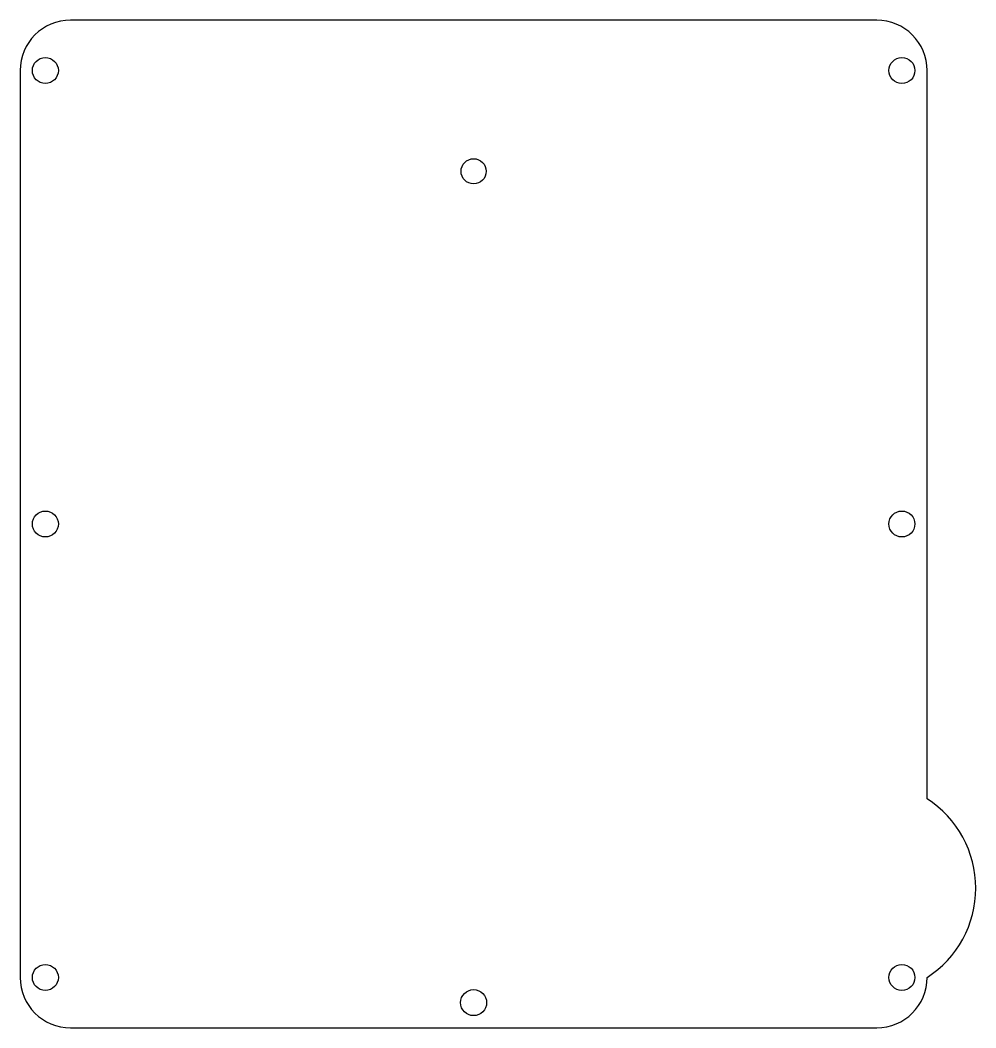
# Model space of a CAD drawing. Header units: millimetres. Extents: x -6 to 114, y -127 to 0.
import ezdxf

# ---------------------------------------------------------------- set-up
doc = ezdxf.new("R2010")
doc.units = ezdxf.units.MM

msp = doc.modelspace()

# ---------------------------------------------------------------- linework, layer by layer
msp.add_lwpolyline([(107.95, -120.65, 0.54583495), (107.95, -98.1329), (107.95, -6.35, 0.41421356), (101.6, 0), (0, 0, 0.41421356), (-6.35, -6.35), (-6.35, -120.65, 0.41421356), (0, -127), (101.6, -127, 0.41421356)], format="xyb", close=True)
for centre, radius in [((-3.175, -6.35), 1.6383), ((104.775, -6.35), 1.6383), ((50.8, -19.05), 1.5875), ((-3.175, -63.5), 1.6383), ((104.775, -63.5), 1.6383), ((-3.175, -120.65), 1.6383), ((104.775, -120.65), 1.6383), ((50.8, -123.825), 1.6383)]:
    msp.add_circle(centre, radius)

doc.saveas('drawing.dxf')
